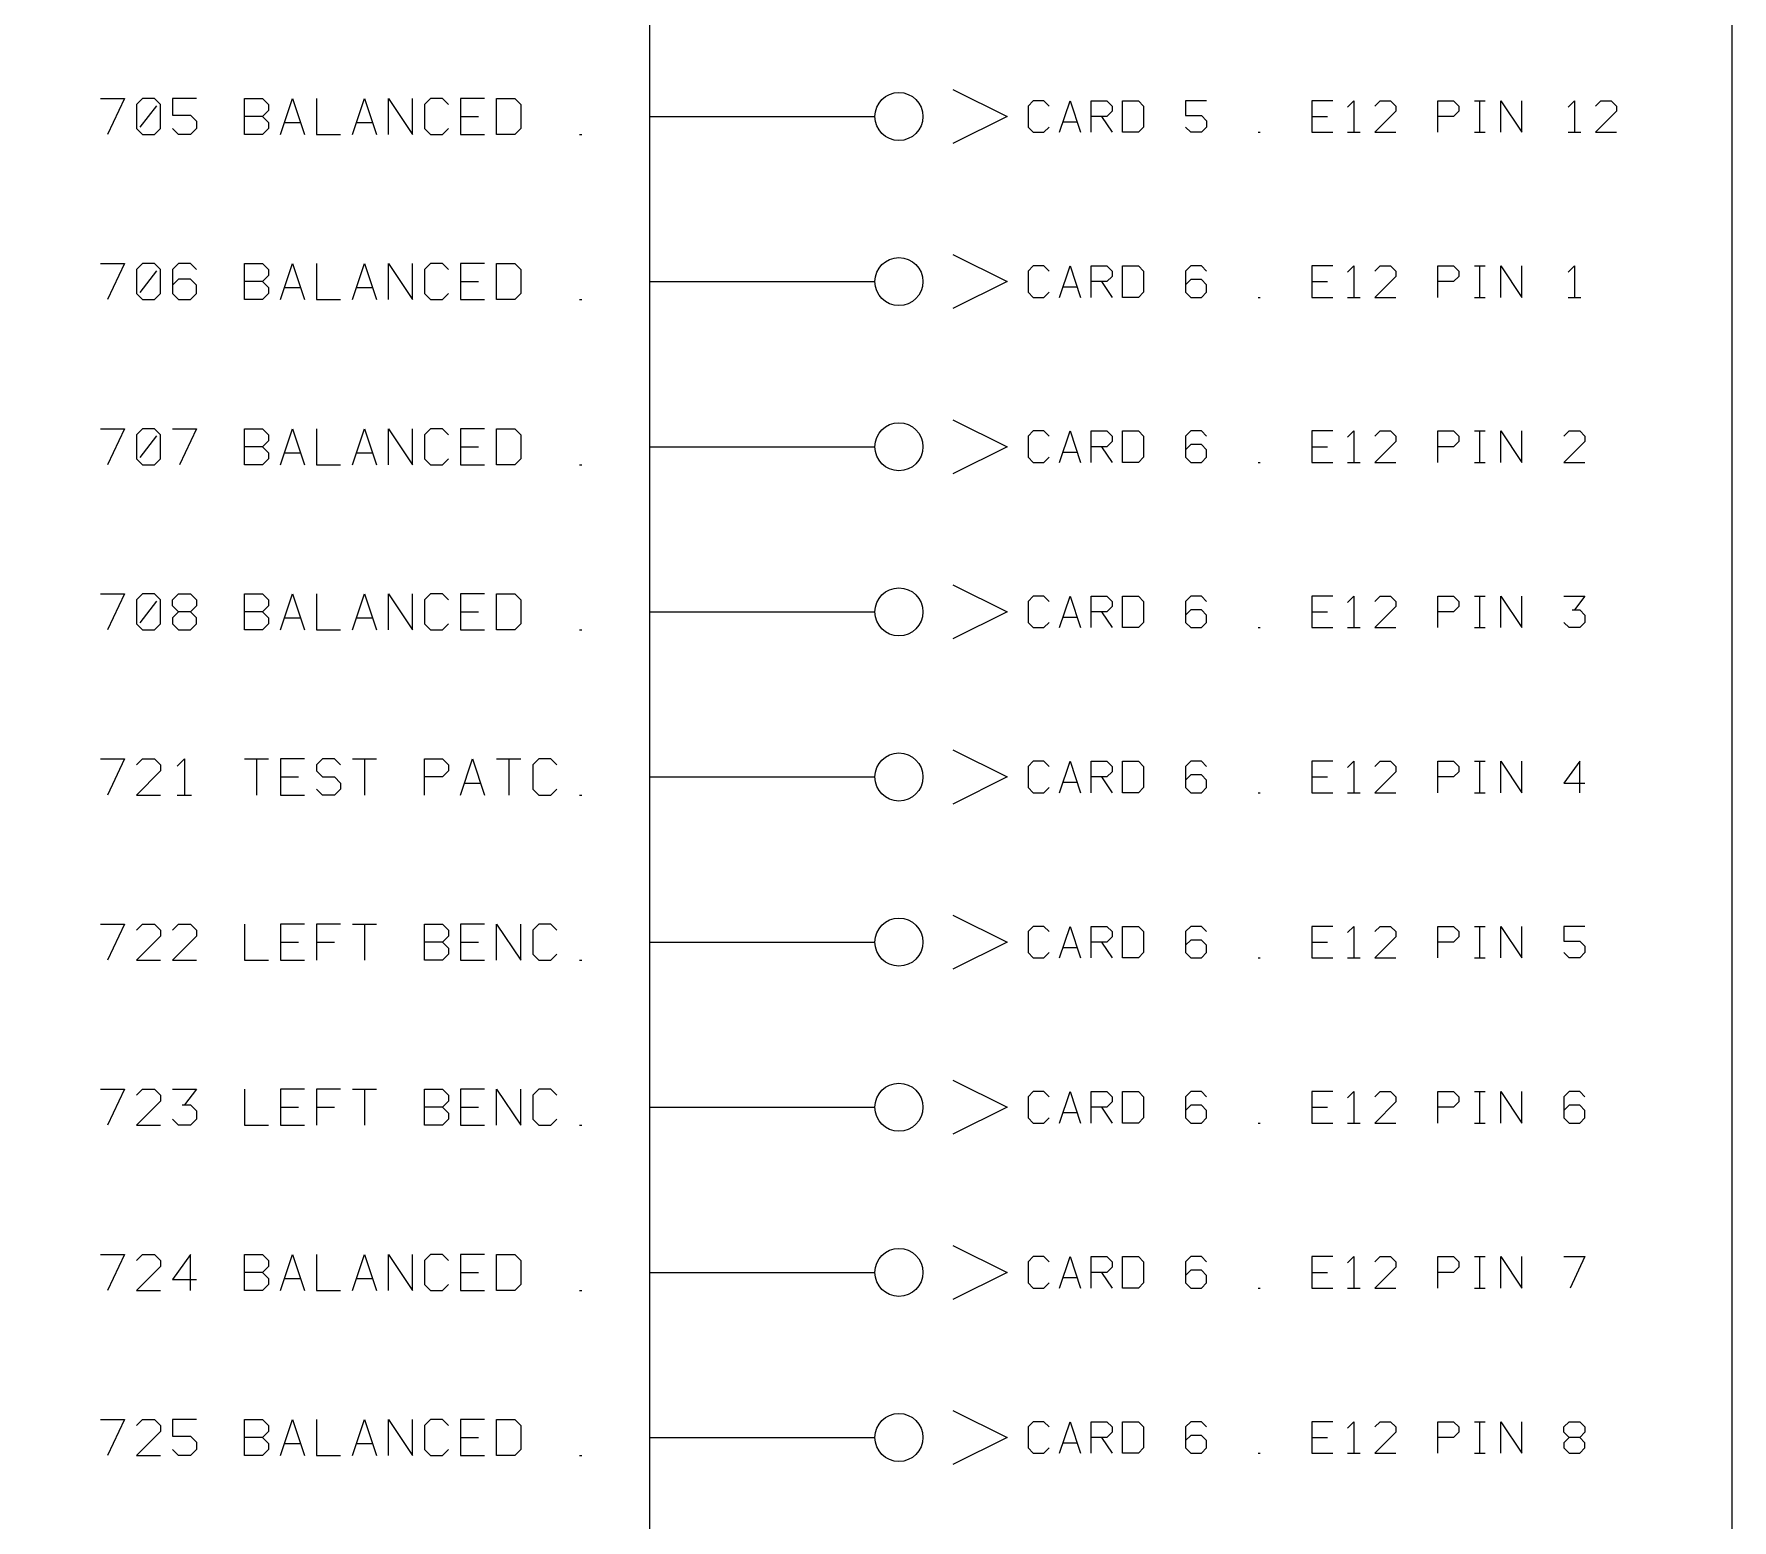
# Model space of a CAD drawing. Header units: millimetres. Extents: x 10 to 2534, y 10 to 1372.
# Drawn here: x 1895 to 2008.1, y 757.6 to 856.6 of the extents above; entities that cross this region are included whole.
import ezdxf

# ---------------------------------------------------------------- set-up
doc = ezdxf.new("R2010")
doc.units = ezdxf.units.MM
for name, color, linetype, lineweight in [('DEVICE', 7, 'CONTINUOUS', 25), ('GROUP', 6, 'CONTINUOUS', 25), ('LABEL', 8, 'CONTINUOUS', 25), ('POINT', 4, 'CONTINUOUS', 25), ('PORT_OUT', 30, 'CONTINUOUS', 25), ('PORTAL', 2, 'CONTINUOUS', 25)]:
    doc.layers.add(name, color=color, linetype=linetype, lineweight=lineweight)

msp = doc.modelspace()

# ---------------------------------------------------------------- linework, layer by layer
at = {"layer": 'DEVICE'}
msp.add_lwpolyline([(1624, 586.6), (1936, 586.6), (1936, 1308.6), (1624, 1308.6)], close=True, dxfattribs=at)
at = {"layer": 'GROUP'}
msp.add_lwpolyline([(1551.9, 561.8), (2008.1, 561.8), (2008.1, 1327.2), (1551.9, 1327.2)], close=True, dxfattribs=at)
at = {"layer": 'LABEL'}
for points in [[(1899.4, 852.3), (1901, 852.3), (1899.88, 849.9)], [(1902.2, 849.9), (1903, 849.9), (1903.4, 850.3), (1903.4, 851.9), (1903, 852.3), (1902.2, 852.3), (1901.8, 851.9), (1901.8, 850.3), (1902.2, 849.9)], [(1905.8, 852.3), (1904.2, 852.3), (1904.2, 851.18), (1905.4, 851.18), (1905.8, 850.78), (1905.8, 850.3), (1905.4, 849.9), (1904.6, 849.9), (1904.2, 850.3)], [(1909, 849.9), (1909, 852.3), (1910.2, 852.3), (1910.6, 851.9), (1910.6, 851.5), (1910.2, 851.1), (1909, 851.1)], [(1911.4, 849.9), (1912.2, 852.3), (1913, 849.9)], [(1913.8, 852.3), (1913.8, 849.9), (1915.4, 849.9)], [(1916.2, 849.9), (1917, 852.3), (1917.8, 849.9)], [(1918.6, 849.9), (1918.6, 852.3), (1920.2, 849.9), (1920.2, 852.3)], [(1922.6, 851.9), (1922.2, 852.3), (1921.4, 852.3), (1921, 851.9), (1921, 850.3), (1921.4, 849.9), (1922.2, 849.9), (1922.6, 850.3)], [(1925, 852.3), (1923.4, 852.3), (1923.4, 849.9), (1925, 849.9)], [(1925.8, 849.9), (1925.8, 852.3), (1927, 852.3), (1927.4, 851.9), (1927.4, 850.3), (1927, 849.9), (1925.8, 849.9)], [(1902.04, 850.38), (1903.16, 851.82)], [(1910.2, 851.1), (1910.6, 850.7), (1910.6, 850.3), (1910.2, 849.9), (1909, 849.9)], [(1911.68, 850.7), (1912.72, 850.7)], [(1916.48, 850.7), (1917.52, 850.7)], [(1923.4, 851.1), (1924.6, 851.1)], [(1931.32, 849.9), (1931.48, 849.9)], [(1899.4, 841.3), (1901, 841.3), (1899.88, 838.9)], [(1902.2, 838.9), (1903, 838.9), (1903.4, 839.3), (1903.4, 840.9), (1903, 841.3), (1902.2, 841.3), (1901.8, 840.9), (1901.8, 839.3), (1902.2, 838.9)], [(1902.04, 839.38), (1903.16, 840.82)], [(1905.8, 840.9), (1905.4, 841.3), (1904.6, 841.3), (1904.2, 840.9), (1904.2, 839.3), (1904.6, 838.9), (1905.4, 838.9), (1905.8, 839.3), (1905.8, 839.86), (1905.4, 840.26), (1904.6, 840.26), (1904.2, 839.86)], [(1909, 838.9), (1909, 841.3), (1910.2, 841.3), (1910.6, 840.9), (1910.6, 840.5), (1910.2, 840.1), (1909, 840.1)], [(1911.4, 838.9), (1912.2, 841.3), (1913, 838.9)], [(1913.8, 841.3), (1913.8, 838.9), (1915.4, 838.9)], [(1916.2, 838.9), (1917, 841.3), (1917.8, 838.9)], [(1918.6, 838.9), (1918.6, 841.3), (1920.2, 838.9), (1920.2, 841.3)], [(1922.6, 840.9), (1922.2, 841.3), (1921.4, 841.3), (1921, 840.9), (1921, 839.3), (1921.4, 838.9), (1922.2, 838.9), (1922.6, 839.3)], [(1925, 841.3), (1923.4, 841.3), (1923.4, 838.9), (1925, 838.9)], [(1925.8, 838.9), (1925.8, 841.3), (1927, 841.3), (1927.4, 840.9), (1927.4, 839.3), (1927, 838.9), (1925.8, 838.9)], [(1910.2, 840.1), (1910.6, 839.7), (1910.6, 839.3), (1910.2, 838.9), (1909, 838.9)], [(1911.68, 839.7), (1912.72, 839.7)], [(1916.48, 839.7), (1917.52, 839.7)], [(1923.4, 840.1), (1924.6, 840.1)], [(1931.32, 838.9), (1931.48, 838.9)], [(1899.4, 830.3), (1901, 830.3), (1899.88, 827.9)], [(1902.2, 827.9), (1903, 827.9), (1903.4, 828.3), (1903.4, 829.9), (1903, 830.3), (1902.2, 830.3), (1901.8, 829.9), (1901.8, 828.3), (1902.2, 827.9)], [(1902.04, 828.38), (1903.16, 829.82)], [(1904.2, 830.3), (1905.8, 830.3), (1904.68, 827.9)], [(1909, 827.9), (1909, 830.3), (1910.2, 830.3), (1910.6, 829.9), (1910.6, 829.5), (1910.2, 829.1), (1909, 829.1)], [(1911.4, 827.9), (1912.2, 830.3), (1913, 827.9)], [(1913.8, 830.3), (1913.8, 827.9), (1915.4, 827.9)], [(1916.2, 827.9), (1917, 830.3), (1917.8, 827.9)], [(1918.6, 827.9), (1918.6, 830.3), (1920.2, 827.9), (1920.2, 830.3)], [(1922.6, 829.9), (1922.2, 830.3), (1921.4, 830.3), (1921, 829.9), (1921, 828.3), (1921.4, 827.9), (1922.2, 827.9), (1922.6, 828.3)], [(1925, 830.3), (1923.4, 830.3), (1923.4, 827.9), (1925, 827.9)], [(1925.8, 827.9), (1925.8, 830.3), (1927, 830.3), (1927.4, 829.9), (1927.4, 828.3), (1927, 827.9), (1925.8, 827.9)], [(1910.2, 829.1), (1910.6, 828.7), (1910.6, 828.3), (1910.2, 827.9), (1909, 827.9)], [(1911.68, 828.7), (1912.72, 828.7)], [(1916.48, 828.7), (1917.52, 828.7)], [(1923.4, 829.1), (1924.6, 829.1)], [(1931.32, 827.9), (1931.48, 827.9)], [(1899.4, 819.3), (1901, 819.3), (1899.88, 816.9)], [(1902.2, 816.9), (1903, 816.9), (1903.4, 817.3), (1903.4, 818.9), (1903, 819.3), (1902.2, 819.3), (1901.8, 818.9), (1901.8, 817.3), (1902.2, 816.9)], [(1904.6, 818.1), (1904.2, 818.5), (1904.2, 818.9), (1904.6, 819.3), (1905.4, 819.3), (1905.8, 818.9), (1905.8, 818.5), (1905.4, 818.1), (1904.6, 818.1), (1904.2, 817.7), (1904.2, 817.3), (1904.6, 816.9), (1905.4, 816.9), (1905.8, 817.3), (1905.8, 817.7), (1905.4, 818.1)], [(1909, 816.9), (1909, 819.3), (1910.2, 819.3), (1910.6, 818.9), (1910.6, 818.5), (1910.2, 818.1), (1909, 818.1)], [(1911.4, 816.9), (1912.2, 819.3), (1913, 816.9)], [(1913.8, 819.3), (1913.8, 816.9), (1915.4, 816.9)], [(1916.2, 816.9), (1917, 819.3), (1917.8, 816.9)], [(1918.6, 816.9), (1918.6, 819.3), (1920.2, 816.9), (1920.2, 819.3)], [(1922.6, 818.9), (1922.2, 819.3), (1921.4, 819.3), (1921, 818.9), (1921, 817.3), (1921.4, 816.9), (1922.2, 816.9), (1922.6, 817.3)], [(1925, 819.3), (1923.4, 819.3), (1923.4, 816.9), (1925, 816.9)], [(1925.8, 816.9), (1925.8, 819.3), (1927, 819.3), (1927.4, 818.9), (1927.4, 817.3), (1927, 816.9), (1925.8, 816.9)], [(1902.04, 817.38), (1903.16, 818.82)], [(1910.2, 818.1), (1910.6, 817.7), (1910.6, 817.3), (1910.2, 816.9), (1909, 816.9)], [(1923.4, 818.1), (1924.6, 818.1)], [(1911.68, 817.7), (1912.72, 817.7)], [(1916.48, 817.7), (1917.52, 817.7)], [(1931.32, 816.9), (1931.48, 816.9)], [(1899.4, 808.3), (1901, 808.3), (1899.88, 805.9)], [(1901.8, 807.9), (1902.2, 808.3), (1903, 808.3), (1903.4, 807.9), (1903.4, 807.5), (1901.8, 805.9), (1903.4, 805.9)], [(1904.52, 807.82), (1905, 808.3), (1905, 805.9)], [(1909, 808.3), (1910.6, 808.3)], [(1909.8, 808.3), (1909.8, 805.9)], [(1913, 808.3), (1911.4, 808.3), (1911.4, 805.9), (1913, 805.9)], [(1915.4, 807.9), (1915, 808.3), (1914.2, 808.3), (1913.8, 807.9), (1913.8, 807.5), (1914.2, 807.1), (1915, 807.1), (1915.4, 806.7), (1915.4, 806.3), (1915, 805.9), (1914.2, 805.9), (1913.8, 806.3)], [(1916.2, 808.3), (1917.8, 808.3)], [(1917, 808.3), (1917, 805.9)], [(1921, 805.9), (1921, 808.3), (1922.2, 808.3), (1922.6, 807.9), (1922.6, 807.5), (1922.2, 807.1), (1921, 807.1)], [(1923.4, 805.9), (1924.2, 808.3), (1925, 805.9)], [(1925.8, 808.3), (1927.4, 808.3)], [(1926.6, 808.3), (1926.6, 805.9)], [(1929.8, 807.9), (1929.4, 808.3), (1928.6, 808.3), (1928.2, 807.9), (1928.2, 806.3), (1928.6, 805.9), (1929.4, 805.9), (1929.8, 806.3)], [(1911.4, 807.1), (1912.6, 807.1)], [(1923.68, 806.7), (1924.72, 806.7)], [(1904.52, 805.9), (1905.48, 805.9)], [(1931.32, 805.9), (1931.48, 805.9)], [(1899.4, 797.3), (1901, 797.3), (1899.88, 794.9)], [(1901.8, 796.9), (1902.2, 797.3), (1903, 797.3), (1903.4, 796.9), (1903.4, 796.5), (1901.8, 794.9), (1903.4, 794.9)], [(1904.2, 796.9), (1904.6, 797.3), (1905.4, 797.3), (1905.8, 796.9), (1905.8, 796.5), (1904.2, 794.9), (1905.8, 794.9)], [(1909, 797.3), (1909, 794.9), (1910.6, 794.9)], [(1913, 797.3), (1911.4, 797.3), (1911.4, 794.9), (1913, 794.9)], [(1915.4, 797.3), (1913.8, 797.3), (1913.8, 794.9)], [(1916.2, 797.3), (1917.8, 797.3)], [(1917, 797.3), (1917, 794.9)], [(1921, 794.9), (1921, 797.3), (1922.2, 797.3), (1922.6, 796.9), (1922.6, 796.5), (1922.2, 796.1), (1921, 796.1)], [(1925, 797.3), (1923.4, 797.3), (1923.4, 794.9), (1925, 794.9)], [(1925.8, 794.9), (1925.8, 797.3), (1927.4, 794.9), (1927.4, 797.3)], [(1929.8, 796.9), (1929.4, 797.3), (1928.6, 797.3), (1928.2, 796.9), (1928.2, 795.3), (1928.6, 794.9), (1929.4, 794.9), (1929.8, 795.3)], [(1911.4, 796.1), (1912.6, 796.1)], [(1913.8, 796.1), (1915, 796.1)], [(1922.2, 796.1), (1922.6, 795.7), (1922.6, 795.3), (1922.2, 794.9), (1921, 794.9)], [(1923.4, 796.1), (1924.6, 796.1)], [(1931.32, 794.9), (1931.48, 794.9)], [(1899.4, 786.3), (1901, 786.3), (1899.88, 783.9)], [(1901.8, 785.9), (1902.2, 786.3), (1903, 786.3), (1903.4, 785.9), (1903.4, 785.5), (1901.8, 783.9), (1903.4, 783.9)], [(1904.2, 786.3), (1905.8, 786.3), (1905, 785.26)], [(1909, 786.3), (1909, 783.9), (1910.6, 783.9)], [(1913, 786.3), (1911.4, 786.3), (1911.4, 783.9), (1913, 783.9)], [(1915.4, 786.3), (1913.8, 786.3), (1913.8, 783.9)], [(1916.2, 786.3), (1917.8, 786.3)], [(1917, 786.3), (1917, 783.9)], [(1921, 783.9), (1921, 786.3), (1922.2, 786.3), (1922.6, 785.9), (1922.6, 785.5), (1922.2, 785.1), (1921, 785.1)], [(1925, 786.3), (1923.4, 786.3), (1923.4, 783.9), (1925, 783.9)], [(1925.8, 783.9), (1925.8, 786.3), (1927.4, 783.9), (1927.4, 786.3)], [(1929.8, 785.9), (1929.4, 786.3), (1928.6, 786.3), (1928.2, 785.9), (1928.2, 784.3), (1928.6, 783.9), (1929.4, 783.9), (1929.8, 784.3)], [(1904.84, 785.26), (1905.4, 785.26), (1905.8, 784.86), (1905.8, 784.3), (1905.4, 783.9), (1904.6, 783.9), (1904.2, 784.3)], [(1911.4, 785.1), (1912.6, 785.1)], [(1913.8, 785.1), (1915, 785.1)], [(1922.2, 785.1), (1922.6, 784.7), (1922.6, 784.3), (1922.2, 783.9), (1921, 783.9)], [(1923.4, 785.1), (1924.6, 785.1)], [(1931.32, 783.9), (1931.48, 783.9)], [(1899.4, 775.3), (1901, 775.3), (1899.88, 772.9)], [(1901.8, 774.9), (1902.2, 775.3), (1903, 775.3), (1903.4, 774.9), (1903.4, 774.5), (1901.8, 772.9), (1903.4, 772.9)], [(1905.4, 772.9), (1905.4, 775.3), (1904.2, 773.62), (1905.8, 773.62)], [(1909, 772.9), (1909, 775.3), (1910.2, 775.3), (1910.6, 774.9), (1910.6, 774.5), (1910.2, 774.1), (1909, 774.1)], [(1911.4, 772.9), (1912.2, 775.3), (1913, 772.9)], [(1913.8, 775.3), (1913.8, 772.9), (1915.4, 772.9)], [(1916.2, 772.9), (1917, 775.3), (1917.8, 772.9)], [(1918.6, 772.9), (1918.6, 775.3), (1920.2, 772.9), (1920.2, 775.3)], [(1922.6, 774.9), (1922.2, 775.3), (1921.4, 775.3), (1921, 774.9), (1921, 773.3), (1921.4, 772.9), (1922.2, 772.9), (1922.6, 773.3)], [(1925, 775.3), (1923.4, 775.3), (1923.4, 772.9), (1925, 772.9)], [(1925.8, 772.9), (1925.8, 775.3), (1927, 775.3), (1927.4, 774.9), (1927.4, 773.3), (1927, 772.9), (1925.8, 772.9)], [(1910.2, 774.1), (1910.6, 773.7), (1910.6, 773.3), (1910.2, 772.9), (1909, 772.9)], [(1923.4, 774.1), (1924.6, 774.1)], [(1911.68, 773.7), (1912.72, 773.7)], [(1916.48, 773.7), (1917.52, 773.7)], [(1931.32, 772.9), (1931.48, 772.9)], [(1899.4, 764.3), (1901, 764.3), (1899.88, 761.9)], [(1901.8, 763.9), (1902.2, 764.3), (1903, 764.3), (1903.4, 763.9), (1903.4, 763.5), (1901.8, 761.9), (1903.4, 761.9)], [(1905.8, 764.3), (1904.2, 764.3), (1904.2, 763.18), (1905.4, 763.18), (1905.8, 762.78), (1905.8, 762.3), (1905.4, 761.9), (1904.6, 761.9), (1904.2, 762.3)], [(1909, 761.9), (1909, 764.3), (1910.2, 764.3), (1910.6, 763.9), (1910.6, 763.5), (1910.2, 763.1), (1909, 763.1)], [(1911.4, 761.9), (1912.2, 764.3), (1913, 761.9)], [(1913.8, 764.3), (1913.8, 761.9), (1915.4, 761.9)], [(1916.2, 761.9), (1917, 764.3), (1917.8, 761.9)], [(1918.6, 761.9), (1918.6, 764.3), (1920.2, 761.9), (1920.2, 764.3)], [(1922.6, 763.9), (1922.2, 764.3), (1921.4, 764.3), (1921, 763.9), (1921, 762.3), (1921.4, 761.9), (1922.2, 761.9), (1922.6, 762.3)], [(1925, 764.3), (1923.4, 764.3), (1923.4, 761.9), (1925, 761.9)], [(1925.8, 761.9), (1925.8, 764.3), (1927, 764.3), (1927.4, 763.9), (1927.4, 762.3), (1927, 761.9), (1925.8, 761.9)], [(1910.2, 763.1), (1910.6, 762.7), (1910.6, 762.3), (1910.2, 761.9), (1909, 761.9)], [(1911.68, 762.7), (1912.72, 762.7)], [(1916.48, 762.7), (1917.52, 762.7)], [(1923.4, 763.1), (1924.6, 763.1)], [(1931.32, 761.9), (1931.48, 761.9)]]:
    msp.add_lwpolyline(points, dxfattribs=at)
at = {"layer": 'POINT'}
for centre in [(1952.6, 851.1), (1952.6, 840.1), (1952.6, 829.1), (1952.6, 818.1), (1952.6, 807.1), (1952.6, 796.1), (1952.6, 785.1), (1952.6, 774.1), (1952.6, 763.1)]:
    msp.add_circle(centre, 1.6, dxfattribs=at)
at = {"layer": 'PORT_OUT'}
for p, q in [((1936, 851.1), (1951, 851.1)), ((1936, 840.1), (1951, 840.1)), ((1936, 829.1), (1951, 829.1)), ((1936, 818.1), (1951, 818.1)), ((1936, 807.1), (1951, 807.1)), ((1936, 796.1), (1951, 796.1)), ((1936, 785.1), (1951, 785.1)), ((1936, 774.1), (1951, 774.1)), ((1936, 763.1), (1951, 763.1))]:
    msp.add_line(p, q, dxfattribs=at)
at = {"layer": 'PORTAL'}
for points in [[(1956.2, 852.9), (1959.8, 851.1), (1956.2, 849.3)], [(1962.6, 851.8), (1962.25, 852.15), (1961.55, 852.15), (1961.2, 851.8), (1961.2, 850.4), (1961.55, 850.05), (1962.25, 850.05), (1962.6, 850.4)], [(1963.3, 850.05), (1964, 852.15), (1964.7, 850.05)], [(1965.4, 850.05), (1965.4, 852.15), (1966.45, 852.15), (1966.8, 851.8), (1966.8, 851.45), (1966.45, 851.1), (1965.4, 851.1)], [(1967.5, 850.05), (1967.5, 852.15), (1968.55, 852.15), (1968.9, 851.8), (1968.9, 850.4), (1968.55, 850.05), (1967.5, 850.05)], [(1973.1, 852.15), (1971.7, 852.15), (1971.7, 851.17), (1972.75, 851.17), (1973.1, 850.82), (1973.1, 850.4), (1972.75, 850.05), (1972.05, 850.05), (1971.7, 850.4)], [(1981.5, 852.15), (1980.1, 852.15), (1980.1, 850.05), (1981.5, 850.05)], [(1982.48, 851.73), (1982.9, 852.15), (1982.9, 850.05)], [(1984.3, 851.8), (1984.65, 852.15), (1985.35, 852.15), (1985.7, 851.8), (1985.7, 851.45), (1984.3, 850.05), (1985.7, 850.05)], [(1988.5, 850.05), (1988.5, 852.15), (1989.55, 852.15), (1989.9, 851.8), (1989.9, 851.45), (1989.55, 851.1), (1988.5, 851.1)], [(1990.95, 852.15), (1991.65, 852.15)], [(1991.3, 850.05), (1991.3, 852.15)], [(1992.7, 850.05), (1992.7, 852.15), (1994.1, 850.05), (1994.1, 852.15)], [(1997.18, 851.73), (1997.6, 852.15), (1997.6, 850.05)], [(1999, 851.8), (1999.35, 852.15), (2000.05, 852.15), (2000.4, 851.8), (2000.4, 851.45), (1999, 850.05), (2000.4, 850.05)], [(1963.545, 850.75), (1964.455, 850.75)], [(1966.1, 851.1), (1966.8, 850.05)], [(1980.1, 851.1), (1981.15, 851.1)], [(1976.53, 850.05), (1976.67, 850.05)], [(1982.48, 850.05), (1983.32, 850.05)], [(1990.95, 850.05), (1991.65, 850.05)], [(1997.18, 850.05), (1998.02, 850.05)], [(1956.2, 841.9), (1959.8, 840.1), (1956.2, 838.3)], [(1962.6, 840.8), (1962.25, 841.15), (1961.55, 841.15), (1961.2, 840.8), (1961.2, 839.4), (1961.55, 839.05), (1962.25, 839.05), (1962.6, 839.4)], [(1963.3, 839.05), (1964, 841.15), (1964.7, 839.05)], [(1965.4, 839.05), (1965.4, 841.15), (1966.45, 841.15), (1966.8, 840.8), (1966.8, 840.45), (1966.45, 840.1), (1965.4, 840.1)], [(1967.5, 839.05), (1967.5, 841.15), (1968.55, 841.15), (1968.9, 840.8), (1968.9, 839.4), (1968.55, 839.05), (1967.5, 839.05)], [(1973.1, 840.8), (1972.75, 841.15), (1972.05, 841.15), (1971.7, 840.8), (1971.7, 839.4), (1972.05, 839.05), (1972.75, 839.05), (1973.1, 839.4), (1973.1, 839.89), (1972.75, 840.24), (1972.05, 840.24), (1971.7, 839.89)], [(1981.5, 841.15), (1980.1, 841.15), (1980.1, 839.05), (1981.5, 839.05)], [(1982.48, 840.73), (1982.9, 841.15), (1982.9, 839.05)], [(1984.3, 840.8), (1984.65, 841.15), (1985.35, 841.15), (1985.7, 840.8), (1985.7, 840.45), (1984.3, 839.05), (1985.7, 839.05)], [(1988.5, 839.05), (1988.5, 841.15), (1989.55, 841.15), (1989.9, 840.8), (1989.9, 840.45), (1989.55, 840.1), (1988.5, 840.1)], [(1990.95, 841.15), (1991.65, 841.15)], [(1991.3, 839.05), (1991.3, 841.15)], [(1992.7, 839.05), (1992.7, 841.15), (1994.1, 839.05), (1994.1, 841.15)], [(1997.18, 840.73), (1997.6, 841.15), (1997.6, 839.05)], [(1963.545, 839.75), (1964.455, 839.75)], [(1966.1, 840.1), (1966.8, 839.05)], [(1980.1, 840.1), (1981.15, 840.1)], [(1976.53, 839.05), (1976.67, 839.05)], [(1982.48, 839.05), (1983.32, 839.05)], [(1990.95, 839.05), (1991.65, 839.05)], [(1997.18, 839.05), (1998.02, 839.05)], [(1956.2, 830.9), (1959.8, 829.1), (1956.2, 827.3)], [(1962.6, 829.8), (1962.25, 830.15), (1961.55, 830.15), (1961.2, 829.8), (1961.2, 828.4), (1961.55, 828.05), (1962.25, 828.05), (1962.6, 828.4)], [(1963.3, 828.05), (1964, 830.15), (1964.7, 828.05)], [(1965.4, 828.05), (1965.4, 830.15), (1966.45, 830.15), (1966.8, 829.8), (1966.8, 829.45), (1966.45, 829.1), (1965.4, 829.1)], [(1967.5, 828.05), (1967.5, 830.15), (1968.55, 830.15), (1968.9, 829.8), (1968.9, 828.4), (1968.55, 828.05), (1967.5, 828.05)], [(1973.1, 829.8), (1972.75, 830.15), (1972.05, 830.15), (1971.7, 829.8), (1971.7, 828.4), (1972.05, 828.05), (1972.75, 828.05), (1973.1, 828.4), (1973.1, 828.89), (1972.75, 829.24), (1972.05, 829.24), (1971.7, 828.89)], [(1981.5, 830.15), (1980.1, 830.15), (1980.1, 828.05), (1981.5, 828.05)], [(1982.48, 829.73), (1982.9, 830.15), (1982.9, 828.05)], [(1984.3, 829.8), (1984.65, 830.15), (1985.35, 830.15), (1985.7, 829.8), (1985.7, 829.45), (1984.3, 828.05), (1985.7, 828.05)], [(1988.5, 828.05), (1988.5, 830.15), (1989.55, 830.15), (1989.9, 829.8), (1989.9, 829.45), (1989.55, 829.1), (1988.5, 829.1)], [(1990.95, 830.15), (1991.65, 830.15)], [(1991.3, 828.05), (1991.3, 830.15)], [(1992.7, 828.05), (1992.7, 830.15), (1994.1, 828.05), (1994.1, 830.15)], [(1996.9, 829.8), (1997.25, 830.15), (1997.95, 830.15), (1998.3, 829.8), (1998.3, 829.45), (1996.9, 828.05), (1998.3, 828.05)], [(1963.545, 828.75), (1964.455, 828.75)], [(1966.1, 829.1), (1966.8, 828.05)], [(1980.1, 829.1), (1981.15, 829.1)], [(1976.53, 828.05), (1976.67, 828.05)], [(1982.48, 828.05), (1983.32, 828.05)], [(1990.95, 828.05), (1991.65, 828.05)], [(1956.2, 819.9), (1959.8, 818.1), (1956.2, 816.3)], [(1962.6, 818.8), (1962.25, 819.15), (1961.55, 819.15), (1961.2, 818.8), (1961.2, 817.4), (1961.55, 817.05), (1962.25, 817.05), (1962.6, 817.4)], [(1963.3, 817.05), (1964, 819.15), (1964.7, 817.05)], [(1965.4, 817.05), (1965.4, 819.15), (1966.45, 819.15), (1966.8, 818.8), (1966.8, 818.45), (1966.45, 818.1), (1965.4, 818.1)], [(1967.5, 817.05), (1967.5, 819.15), (1968.55, 819.15), (1968.9, 818.8), (1968.9, 817.4), (1968.55, 817.05), (1967.5, 817.05)], [(1973.1, 818.8), (1972.75, 819.15), (1972.05, 819.15), (1971.7, 818.8), (1971.7, 817.4), (1972.05, 817.05), (1972.75, 817.05), (1973.1, 817.4), (1973.1, 817.89), (1972.75, 818.24), (1972.05, 818.24), (1971.7, 817.89)], [(1981.5, 819.15), (1980.1, 819.15), (1980.1, 817.05), (1981.5, 817.05)], [(1982.48, 818.73), (1982.9, 819.15), (1982.9, 817.05)], [(1984.3, 818.8), (1984.65, 819.15), (1985.35, 819.15), (1985.7, 818.8), (1985.7, 818.45), (1984.3, 817.05), (1985.7, 817.05)], [(1988.5, 817.05), (1988.5, 819.15), (1989.55, 819.15), (1989.9, 818.8), (1989.9, 818.45), (1989.55, 818.1), (1988.5, 818.1)], [(1990.95, 819.15), (1991.65, 819.15)], [(1991.3, 817.05), (1991.3, 819.15)], [(1992.7, 817.05), (1992.7, 819.15), (1994.1, 817.05), (1994.1, 819.15)], [(1996.9, 819.15), (1998.3, 819.15), (1997.6, 818.24)], [(1966.1, 818.1), (1966.8, 817.05)], [(1980.1, 818.1), (1981.15, 818.1)], [(1997.46, 818.24), (1997.95, 818.24), (1998.3, 817.89), (1998.3, 817.4), (1997.95, 817.05), (1997.25, 817.05), (1996.9, 817.4)], [(1963.545, 817.75), (1964.455, 817.75)], [(1976.53, 817.05), (1976.67, 817.05)], [(1982.48, 817.05), (1983.32, 817.05)], [(1990.95, 817.05), (1991.65, 817.05)], [(1956.2, 808.9), (1959.8, 807.1), (1956.2, 805.3)], [(1962.6, 807.8), (1962.25, 808.15), (1961.55, 808.15), (1961.2, 807.8), (1961.2, 806.4), (1961.55, 806.05), (1962.25, 806.05), (1962.6, 806.4)], [(1963.3, 806.05), (1964, 808.15), (1964.7, 806.05)], [(1965.4, 806.05), (1965.4, 808.15), (1966.45, 808.15), (1966.8, 807.8), (1966.8, 807.45), (1966.45, 807.1), (1965.4, 807.1)], [(1967.5, 806.05), (1967.5, 808.15), (1968.55, 808.15), (1968.9, 807.8), (1968.9, 806.4), (1968.55, 806.05), (1967.5, 806.05)], [(1973.1, 807.8), (1972.75, 808.15), (1972.05, 808.15), (1971.7, 807.8), (1971.7, 806.4), (1972.05, 806.05), (1972.75, 806.05), (1973.1, 806.4), (1973.1, 806.89), (1972.75, 807.24), (1972.05, 807.24), (1971.7, 806.89)], [(1981.5, 808.15), (1980.1, 808.15), (1980.1, 806.05), (1981.5, 806.05)], [(1982.48, 807.73), (1982.9, 808.15), (1982.9, 806.05)], [(1984.3, 807.8), (1984.65, 808.15), (1985.35, 808.15), (1985.7, 807.8), (1985.7, 807.45), (1984.3, 806.05), (1985.7, 806.05)], [(1988.5, 806.05), (1988.5, 808.15), (1989.55, 808.15), (1989.9, 807.8), (1989.9, 807.45), (1989.55, 807.1), (1988.5, 807.1)], [(1990.95, 808.15), (1991.65, 808.15)], [(1991.3, 806.05), (1991.3, 808.15)], [(1992.7, 806.05), (1992.7, 808.15), (1994.1, 806.05), (1994.1, 808.15)], [(1997.95, 806.05), (1997.95, 808.15), (1996.9, 806.68), (1998.3, 806.68)], [(1963.545, 806.75), (1964.455, 806.75)], [(1966.1, 807.1), (1966.8, 806.05)], [(1980.1, 807.1), (1981.15, 807.1)], [(1976.53, 806.05), (1976.67, 806.05)], [(1982.48, 806.05), (1983.32, 806.05)], [(1990.95, 806.05), (1991.65, 806.05)], [(1956.2, 797.9), (1959.8, 796.1), (1956.2, 794.3)], [(1962.6, 796.8), (1962.25, 797.15), (1961.55, 797.15), (1961.2, 796.8), (1961.2, 795.4), (1961.55, 795.05), (1962.25, 795.05), (1962.6, 795.4)], [(1963.3, 795.05), (1964, 797.15), (1964.7, 795.05)], [(1965.4, 795.05), (1965.4, 797.15), (1966.45, 797.15), (1966.8, 796.8), (1966.8, 796.45), (1966.45, 796.1), (1965.4, 796.1)], [(1967.5, 795.05), (1967.5, 797.15), (1968.55, 797.15), (1968.9, 796.8), (1968.9, 795.4), (1968.55, 795.05), (1967.5, 795.05)], [(1973.1, 796.8), (1972.75, 797.15), (1972.05, 797.15), (1971.7, 796.8), (1971.7, 795.4), (1972.05, 795.05), (1972.75, 795.05), (1973.1, 795.4), (1973.1, 795.89), (1972.75, 796.24), (1972.05, 796.24), (1971.7, 795.89)], [(1981.5, 797.15), (1980.1, 797.15), (1980.1, 795.05), (1981.5, 795.05)], [(1982.48, 796.73), (1982.9, 797.15), (1982.9, 795.05)], [(1984.3, 796.8), (1984.65, 797.15), (1985.35, 797.15), (1985.7, 796.8), (1985.7, 796.45), (1984.3, 795.05), (1985.7, 795.05)], [(1988.5, 795.05), (1988.5, 797.15), (1989.55, 797.15), (1989.9, 796.8), (1989.9, 796.45), (1989.55, 796.1), (1988.5, 796.1)], [(1990.95, 797.15), (1991.65, 797.15)], [(1991.3, 795.05), (1991.3, 797.15)], [(1992.7, 795.05), (1992.7, 797.15), (1994.1, 795.05), (1994.1, 797.15)], [(1998.3, 797.15), (1996.9, 797.15), (1996.9, 796.17), (1997.95, 796.17), (1998.3, 795.82), (1998.3, 795.4), (1997.95, 795.05), (1997.25, 795.05), (1996.9, 795.4)], [(1963.545, 795.75), (1964.455, 795.75)], [(1966.1, 796.1), (1966.8, 795.05)], [(1980.1, 796.1), (1981.15, 796.1)], [(1976.53, 795.05), (1976.67, 795.05)], [(1982.48, 795.05), (1983.32, 795.05)], [(1990.95, 795.05), (1991.65, 795.05)], [(1956.2, 786.9), (1959.8, 785.1), (1956.2, 783.3)], [(1962.6, 785.8), (1962.25, 786.15), (1961.55, 786.15), (1961.2, 785.8), (1961.2, 784.4), (1961.55, 784.05), (1962.25, 784.05), (1962.6, 784.4)], [(1963.3, 784.05), (1964, 786.15), (1964.7, 784.05)], [(1965.4, 784.05), (1965.4, 786.15), (1966.45, 786.15), (1966.8, 785.8), (1966.8, 785.45), (1966.45, 785.1), (1965.4, 785.1)], [(1966.1, 785.1), (1966.8, 784.05)], [(1967.5, 784.05), (1967.5, 786.15), (1968.55, 786.15), (1968.9, 785.8), (1968.9, 784.4), (1968.55, 784.05), (1967.5, 784.05)], [(1973.1, 785.8), (1972.75, 786.15), (1972.05, 786.15), (1971.7, 785.8), (1971.7, 784.4), (1972.05, 784.05), (1972.75, 784.05), (1973.1, 784.4), (1973.1, 784.89), (1972.75, 785.24), (1972.05, 785.24), (1971.7, 784.89)], [(1981.5, 786.15), (1980.1, 786.15), (1980.1, 784.05), (1981.5, 784.05)], [(1980.1, 785.1), (1981.15, 785.1)], [(1982.48, 785.73), (1982.9, 786.15), (1982.9, 784.05)], [(1984.3, 785.8), (1984.65, 786.15), (1985.35, 786.15), (1985.7, 785.8), (1985.7, 785.45), (1984.3, 784.05), (1985.7, 784.05)], [(1988.5, 784.05), (1988.5, 786.15), (1989.55, 786.15), (1989.9, 785.8), (1989.9, 785.45), (1989.55, 785.1), (1988.5, 785.1)], [(1990.95, 786.15), (1991.65, 786.15)], [(1991.3, 784.05), (1991.3, 786.15)], [(1992.7, 784.05), (1992.7, 786.15), (1994.1, 784.05), (1994.1, 786.15)], [(1998.3, 785.8), (1997.95, 786.15), (1997.25, 786.15), (1996.9, 785.8), (1996.9, 784.4), (1997.25, 784.05), (1997.95, 784.05), (1998.3, 784.4), (1998.3, 784.89), (1997.95, 785.24), (1997.25, 785.24), (1996.9, 784.89)], [(1963.545, 784.75), (1964.455, 784.75)], [(1976.53, 784.05), (1976.67, 784.05)], [(1982.48, 784.05), (1983.32, 784.05)], [(1990.95, 784.05), (1991.65, 784.05)], [(1956.2, 775.9), (1959.8, 774.1), (1956.2, 772.3)], [(1962.6, 774.8), (1962.25, 775.15), (1961.55, 775.15), (1961.2, 774.8), (1961.2, 773.4), (1961.55, 773.05), (1962.25, 773.05), (1962.6, 773.4)], [(1963.3, 773.05), (1964, 775.15), (1964.7, 773.05)], [(1965.4, 773.05), (1965.4, 775.15), (1966.45, 775.15), (1966.8, 774.8), (1966.8, 774.45), (1966.45, 774.1), (1965.4, 774.1)], [(1967.5, 773.05), (1967.5, 775.15), (1968.55, 775.15), (1968.9, 774.8), (1968.9, 773.4), (1968.55, 773.05), (1967.5, 773.05)], [(1973.1, 774.8), (1972.75, 775.15), (1972.05, 775.15), (1971.7, 774.8), (1971.7, 773.4), (1972.05, 773.05), (1972.75, 773.05), (1973.1, 773.4), (1973.1, 773.89), (1972.75, 774.24), (1972.05, 774.24), (1971.7, 773.89)], [(1981.5, 775.15), (1980.1, 775.15), (1980.1, 773.05), (1981.5, 773.05)], [(1982.48, 774.73), (1982.9, 775.15), (1982.9, 773.05)], [(1984.3, 774.8), (1984.65, 775.15), (1985.35, 775.15), (1985.7, 774.8), (1985.7, 774.45), (1984.3, 773.05), (1985.7, 773.05)], [(1988.5, 773.05), (1988.5, 775.15), (1989.55, 775.15), (1989.9, 774.8), (1989.9, 774.45), (1989.55, 774.1), (1988.5, 774.1)], [(1990.95, 775.15), (1991.65, 775.15)], [(1991.3, 773.05), (1991.3, 775.15)], [(1992.7, 773.05), (1992.7, 775.15), (1994.1, 773.05), (1994.1, 775.15)], [(1996.9, 775.15), (1998.3, 775.15), (1997.32, 773.05)], [(1966.1, 774.1), (1966.8, 773.05)], [(1980.1, 774.1), (1981.15, 774.1)], [(1963.545, 773.75), (1964.455, 773.75)], [(1976.53, 773.05), (1976.67, 773.05)], [(1982.48, 773.05), (1983.32, 773.05)], [(1990.95, 773.05), (1991.65, 773.05)], [(1956.2, 764.9), (1959.8, 763.1), (1956.2, 761.3)], [(1962.6, 763.8), (1962.25, 764.15), (1961.55, 764.15), (1961.2, 763.8), (1961.2, 762.4), (1961.55, 762.05), (1962.25, 762.05), (1962.6, 762.4)], [(1963.3, 762.05), (1964, 764.15), (1964.7, 762.05)], [(1965.4, 762.05), (1965.4, 764.15), (1966.45, 764.15), (1966.8, 763.8), (1966.8, 763.45), (1966.45, 763.1), (1965.4, 763.1)], [(1967.5, 762.05), (1967.5, 764.15), (1968.55, 764.15), (1968.9, 763.8), (1968.9, 762.4), (1968.55, 762.05), (1967.5, 762.05)], [(1973.1, 763.8), (1972.75, 764.15), (1972.05, 764.15), (1971.7, 763.8), (1971.7, 762.4), (1972.05, 762.05), (1972.75, 762.05), (1973.1, 762.4), (1973.1, 762.89), (1972.75, 763.24), (1972.05, 763.24), (1971.7, 762.89)], [(1981.5, 764.15), (1980.1, 764.15), (1980.1, 762.05), (1981.5, 762.05)], [(1982.48, 763.73), (1982.9, 764.15), (1982.9, 762.05)], [(1984.3, 763.8), (1984.65, 764.15), (1985.35, 764.15), (1985.7, 763.8), (1985.7, 763.45), (1984.3, 762.05), (1985.7, 762.05)], [(1988.5, 762.05), (1988.5, 764.15), (1989.55, 764.15), (1989.9, 763.8), (1989.9, 763.45), (1989.55, 763.1), (1988.5, 763.1)], [(1990.95, 764.15), (1991.65, 764.15)], [(1991.3, 762.05), (1991.3, 764.15)], [(1992.7, 762.05), (1992.7, 764.15), (1994.1, 762.05), (1994.1, 764.15)], [(1997.25, 763.1), (1996.9, 763.45), (1996.9, 763.8), (1997.25, 764.15), (1997.95, 764.15), (1998.3, 763.8), (1998.3, 763.45), (1997.95, 763.1), (1997.25, 763.1), (1996.9, 762.75), (1996.9, 762.4), (1997.25, 762.05), (1997.95, 762.05), (1998.3, 762.4), (1998.3, 762.75), (1997.95, 763.1)], [(1963.545, 762.75), (1964.455, 762.75)], [(1966.1, 763.1), (1966.8, 762.05)], [(1980.1, 763.1), (1981.15, 763.1)], [(1976.53, 762.05), (1976.67, 762.05)], [(1982.48, 762.05), (1983.32, 762.05)], [(1990.95, 762.05), (1991.65, 762.05)]]:
    msp.add_lwpolyline(points, dxfattribs=at)

doc.saveas('drawing.dxf')
